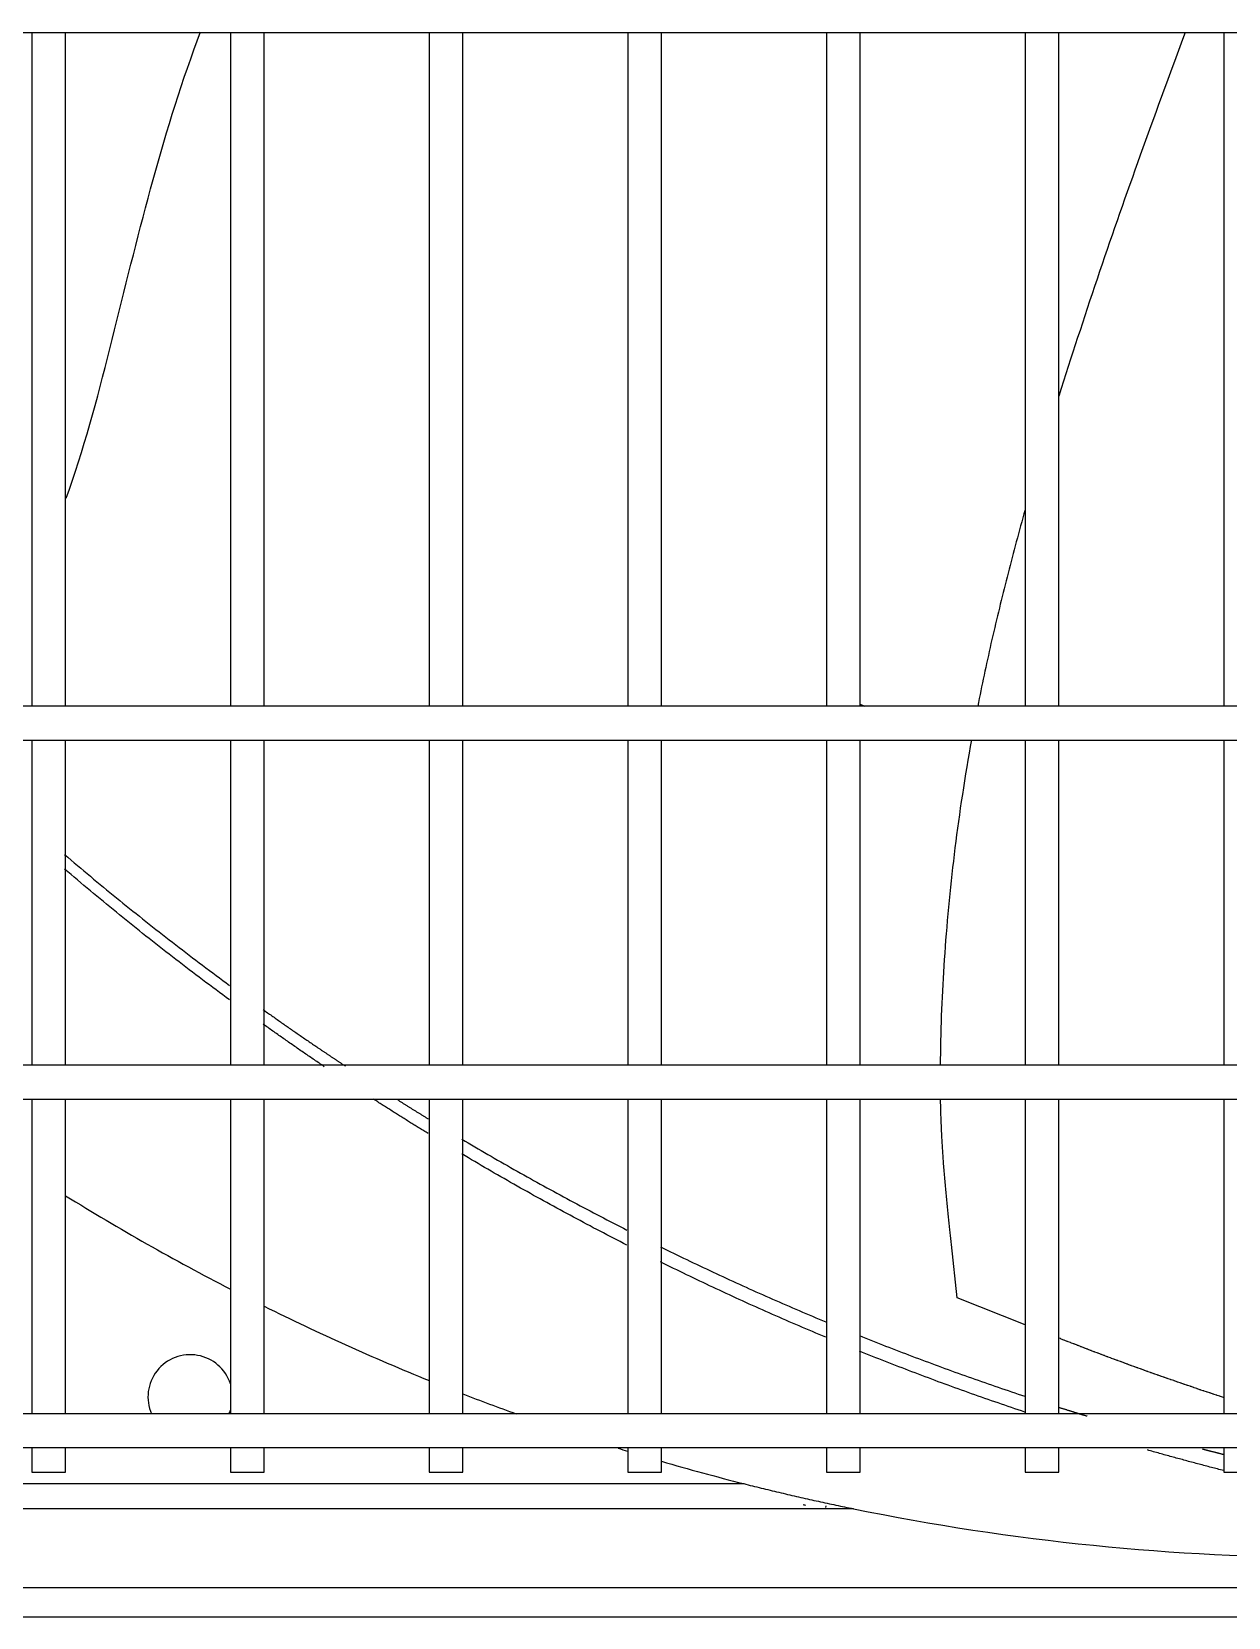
# Model space of a CAD drawing. Header units: millimetres. Extents: x 0 to 504600, y 0 to 118800.
# Drawn here: x 436028.5 to 436170, y 45701.6 to 45889.3 of the extents above; entities that cross this region are included whole.
import ezdxf

# ---------------------------------------------------------------- set-up
doc = ezdxf.new("R2010")
doc.units = ezdxf.units.MM
doc.header["$LTSCALE"] = 200
doc.layers.add('LG-AIRCON', color=240, linetype='Continuous')

# ---------------------------------------------------------------- blocks, each defined once
blk = doc.blocks.new('UXC')
at = {"layer": 'LG-AIRCON', "color": 0}
for p, q in [((429.3, 211.5), (1174.82, 211.5)), ((553.31, 211.5), (553.31, 131.76)), ((557.31, 131.76), (557.31, 211.5)), ((576.81, 211.5), (576.81, 131.76)), ((580.81, 131.76), (580.81, 211.5)), ((600.31, 211.5), (600.31, 131.76)), ((604.31, 131.76), (604.31, 211.5)), ((623.81, 211.5), (623.81, 131.76)), ((627.81, 131.76), (627.81, 211.5)), ((647.31, 211.5), (647.31, 131.76)), ((651.31, 131.76), (651.31, 211.5)), ((670.81, 211.5), (670.81, 131.76)), ((674.81, 131.76), (674.81, 211.5)), ((694.31, 211.5), (694.31, 131.76)), ((1174.82, 131.75), (429.3, 131.75)), ((429.3, 127.75), (1174.82, 127.75)), ((553.31, 127.76), (553.31, 89.26)), ((557.31, 89.26), (557.31, 127.76)), ((576.81, 127.76), (576.81, 89.26)), ((580.81, 89.26), (580.81, 127.76)), ((600.31, 127.76), (600.31, 89.26)), ((604.31, 89.26), (604.31, 127.76)), ((623.81, 127.76), (623.81, 89.26)), ((627.81, 89.26), (627.81, 127.76)), ((647.31, 127.76), (647.31, 89.26)), ((651.31, 89.26), (651.31, 127.76)), ((670.81, 127.76), (670.81, 89.26)), ((674.81, 89.26), (674.81, 127.76)), ((694.31, 127.76), (694.31, 89.26)), ((1090.65, 89.25), (513.47, 89.25)), ((513.47, 85.25), (1090.65, 85.25)), ((553.31, 85.26), (553.31, 48)), ((557.31, 48), (557.31, 85.26)), ((576.81, 85.26), (576.81, 48)), ((580.81, 48), (580.81, 85.26)), ((600.31, 85.26), (600.31, 48)), ((604.31, 48), (604.31, 85.26)), ((623.81, 85.26), (623.81, 48)), ((627.81, 48), (627.81, 85.26)), ((647.31, 85.26), (647.31, 48)), ((651.31, 48), (651.31, 85.26)), ((670.81, 85.26), (670.81, 48)), ((674.81, 48), (674.81, 85.26)), ((694.31, 85.26), (694.31, 48)), ((1081.32, 48), (522.8, 48)), ((522.8, 44), (1081.32, 44)), ((553.31, 44.01), (553.31, 41.09)), ((557.31, 41.09), (557.31, 44.01)), ((576.81, 44.01), (576.81, 41.09)), ((580.81, 41.09), (580.81, 44.01)), ((600.31, 44.01), (600.31, 41.09)), ((604.31, 41.09), (604.31, 44.01)), ((623.81, 44.01), (623.81, 41.09)), ((627.81, 41.09), (627.81, 44.01)), ((647.31, 44.01), (647.31, 41.09)), ((651.31, 41.09), (651.31, 44.01)), ((670.81, 44.01), (670.81, 41.09)), ((674.81, 41.09), (674.81, 44.01)), ((694.31, 44.01), (694.31, 41.09)), ((496.88, 39.74), (637.53, 39.74)), ((553.31, 41.09), (557.31, 41.09)), ((576.81, 41.09), (580.81, 41.09)), ((600.31, 41.09), (604.31, 41.09)), ((623.81, 41.09), (627.81, 41.09)), ((647.31, 41.09), (651.31, 41.09)), ((670.81, 41.09), (674.81, 41.09)), ((694.31, 41.09), (698.31, 41.09)), ((650.51, 36.77), (496.88, 36.77)), ((493.03, 27.46), (1111.03, 27.46)), ((1111.03, 23.93), (493.03, 23.93))]:
    blk.add_line(p, q, dxfattribs=at)
for points in [[(557.37, 156.38), (557.76, 157.43), (558.13, 158.5), (558.49, 159.58), (558.85, 160.67), (559.19, 161.77), (559.53, 162.88), (559.86, 164), (560.18, 165.12), (560.5, 166.24), (560.81, 167.36), (561.11, 168.48), (561.41, 169.59), (561.7, 170.71), (561.99, 171.83), (562.27, 172.94), (562.56, 174.05), (562.84, 175.16), (563.11, 176.28), (563.39, 177.39), (563.67, 178.5), (563.94, 179.61), (564.22, 180.72), (564.49, 181.84), (564.77, 182.95), (565.05, 184.06), (565.33, 185.18), (565.61, 186.29), (565.9, 187.41), (566.19, 188.52), (566.48, 189.63), (566.77, 190.75), (567.07, 191.86), (567.37, 192.97), (567.67, 194.08), (567.98, 195.19), (568.3, 196.29), (568.62, 197.4), (568.94, 198.5), (569.27, 199.61), (569.6, 200.71), (569.94, 201.81), (570.29, 202.9), (570.64, 204), (571, 205.09), (571.36, 206.18), (571.73, 207.26), (572.11, 208.35), (572.49, 209.43), (572.88, 210.51), (573.27, 211.58)], [(689.76, 211.5), (689.44, 210.64), (689.13, 209.79), (688.81, 208.93), (688.49, 208.07), (688.17, 207.21), (687.85, 206.35), (687.53, 205.5), (687.22, 204.65), (686.91, 203.81), (686.61, 202.96), (686.3, 202.12), (685.99, 201.28), (685.68, 200.43), (685.37, 199.57), (685.06, 198.71), (684.75, 197.83), (684.43, 196.95), (684.12, 196.08), (683.81, 195.2), (683.5, 194.34), (683.19, 193.48), (682.89, 192.62), (682.59, 191.77), (682.29, 190.91), (681.99, 190.06), (681.7, 189.21), (681.4, 188.36), (681.11, 187.51), (680.81, 186.66), (680.52, 185.8), (680.22, 184.93), (679.92, 184.06), (679.62, 183.18), (679.32, 182.29), (679.03, 181.41), (678.73, 180.54), (678.44, 179.67), (678.15, 178.81), (677.87, 177.95), (677.59, 177.09), (677.31, 176.23), (677.03, 175.38), (676.75, 174.52), (676.47, 173.67), (676.19, 172.82), (675.92, 171.96), (675.64, 171.09), (675.37, 170.22), (675.09, 169.35), (674.81, 168.46)], [(670.81, 155.01), (670.68, 154.53), (670.55, 154.06), (670.42, 153.58), (670.29, 153.1), (670.16, 152.62), (670.03, 152.15), (669.9, 151.68), (669.77, 151.21), (669.65, 150.74), (669.52, 150.27), (669.4, 149.81), (669.28, 149.35), (669.16, 148.88), (669.04, 148.42), (668.92, 147.96), (668.8, 147.5), (668.68, 147.04), (668.56, 146.58), (668.45, 146.12), (668.33, 145.66), (668.22, 145.2), (668.1, 144.74), (667.99, 144.28), (667.88, 143.82), (667.77, 143.36), (667.66, 142.9), (667.55, 142.44), (667.44, 141.98), (667.33, 141.52), (667.22, 141.05), (667.11, 140.58), (667, 140.11), (666.89, 139.64), (666.78, 139.17), (666.68, 138.69), (666.57, 138.22), (666.47, 137.75), (666.36, 137.28), (666.26, 136.81), (666.16, 136.34), (666.06, 135.88), (665.96, 135.42), (665.86, 134.96), (665.77, 134.5), (665.67, 134.04), (665.58, 133.58), (665.49, 133.12), (665.39, 132.67), (665.3, 132.21), (665.21, 131.76)], [(664.47, 127.79), (664.32, 126.99), (664.18, 126.19), (664.04, 125.38), (663.91, 124.56), (663.77, 123.74), (663.64, 122.92), (663.51, 122.11), (663.39, 121.3), (663.27, 120.49), (663.15, 119.7), (663.04, 118.9), (662.93, 118.11), (662.82, 117.32), (662.71, 116.54), (662.61, 115.76), (662.52, 114.98), (662.42, 114.2), (662.33, 113.43), (662.24, 112.65), (662.15, 111.88), (662.07, 111.1), (661.98, 110.32), (661.9, 109.53), (661.82, 108.75), (661.75, 107.96), (661.68, 107.17), (661.61, 106.38), (661.54, 105.6), (661.47, 104.83), (661.41, 104.06), (661.36, 103.3), (661.3, 102.54), (661.25, 101.79), (661.2, 101.03), (661.15, 100.29), (661.11, 99.54), (661.07, 98.8), (661.03, 98.06), (660.99, 97.32), (660.96, 96.59), (660.93, 95.85), (660.9, 95.12), (660.88, 94.38), (660.85, 93.64), (660.83, 92.9), (660.82, 92.16), (660.8, 91.41), (660.79, 90.68), (660.78, 89.94), (660.78, 89.21)], [(557.2, 114.19), (557.58, 113.87), (557.96, 113.54), (558.34, 113.22), (558.72, 112.9), (559.11, 112.58), (559.49, 112.26), (559.87, 111.94), (560.25, 111.62), (560.63, 111.3), (561.02, 110.98), (561.4, 110.66), (561.79, 110.34), (562.17, 110.03), (562.56, 109.71), (562.94, 109.39), (563.33, 109.08), (563.72, 108.76), (564.1, 108.45), (564.49, 108.14), (564.88, 107.82), (565.27, 107.51), (565.65, 107.2), (566.04, 106.89), (566.43, 106.58), (566.82, 106.27), (567.21, 105.96), (567.61, 105.65), (568, 105.34), (568.39, 105.03), (568.78, 104.73), (569.17, 104.42), (569.57, 104.12), (569.96, 103.81), (570.35, 103.51), (570.75, 103.2), (571.14, 102.9), (571.54, 102.6), (571.94, 102.29), (572.33, 101.99), (572.73, 101.69), (573.13, 101.39), (573.52, 101.09), (573.92, 100.79), (574.32, 100.49), (574.72, 100.19), (575.12, 99.9), (575.52, 99.6), (575.92, 99.3), (576.32, 99.01), (576.72, 98.71)], [(576.72, 96.99), (576.32, 97.28), (575.92, 97.58), (575.52, 97.88), (575.12, 98.17), (574.72, 98.47), (574.32, 98.77), (573.92, 99.07), (573.52, 99.37), (573.13, 99.67), (572.73, 99.97), (572.33, 100.27), (571.94, 100.57), (571.54, 100.88), (571.14, 101.18), (570.75, 101.48), (570.35, 101.79), (569.96, 102.09), (569.57, 102.4), (569.17, 102.7), (568.78, 103.01), (568.39, 103.32), (568, 103.62), (567.6, 103.93), (567.21, 104.24), (566.82, 104.55), (566.43, 104.86), (566.04, 105.17), (565.65, 105.48), (565.26, 105.8), (564.87, 106.11), (564.49, 106.42), (564.1, 106.73), (563.71, 107.05), (563.32, 107.36), (562.94, 107.68), (562.55, 107.99), (562.17, 108.31), (561.78, 108.63), (561.4, 108.95), (561.01, 109.26), (560.63, 109.58), (560.25, 109.9), (559.86, 110.22), (559.48, 110.54), (559.1, 110.86), (558.72, 111.19), (558.34, 111.51), (557.96, 111.83), (557.58, 112.15), (557.2, 112.48)], [(580.68, 95.85), (580.8, 95.76), (580.93, 95.66), (581.06, 95.57), (581.19, 95.48), (581.32, 95.39), (581.45, 95.3), (581.58, 95.21), (581.71, 95.11), (581.84, 95.02), (581.97, 94.93), (582.09, 94.84), (582.22, 94.75), (582.35, 94.66), (582.48, 94.57), (582.61, 94.48), (582.74, 94.39), (582.87, 94.29), (583, 94.2), (583.13, 94.11), (583.26, 94.02), (583.39, 93.93), (583.52, 93.84), (583.65, 93.75), (583.78, 93.66), (583.91, 93.57), (584.04, 93.48), (584.17, 93.39), (584.3, 93.3), (584.43, 93.21), (584.56, 93.12), (584.69, 93.03), (584.82, 92.94), (584.95, 92.85), (585.08, 92.76), (585.21, 92.67), (585.34, 92.58), (585.47, 92.49), (585.6, 92.4), (585.73, 92.31), (585.86, 92.22), (585.99, 92.13), (586.12, 92.04), (586.26, 91.95), (586.39, 91.86), (586.52, 91.77), (586.65, 91.68), (586.78, 91.6), (586.91, 91.51), (587.04, 91.42), (587.17, 91.33)], [(587.91, 89.09), (587.77, 89.19), (587.62, 89.29), (587.48, 89.39), (587.33, 89.49), (587.18, 89.59), (587.04, 89.69), (586.89, 89.79), (586.75, 89.89), (586.6, 89.98), (586.46, 90.08), (586.31, 90.18), (586.17, 90.28), (586.02, 90.38), (585.88, 90.48), (585.73, 90.58), (585.58, 90.68), (585.44, 90.78), (585.29, 90.88), (585.15, 90.98), (585, 91.08), (584.86, 91.18), (584.71, 91.28), (584.57, 91.38), (584.43, 91.48), (584.28, 91.58), (584.14, 91.68), (583.99, 91.78), (583.85, 91.88), (583.7, 91.99), (583.56, 92.09), (583.41, 92.19), (583.27, 92.29), (583.13, 92.39), (582.98, 92.49), (582.84, 92.59), (582.69, 92.69), (582.55, 92.79), (582.41, 92.89), (582.26, 93), (582.12, 93.1), (581.97, 93.2), (581.83, 93.3), (581.69, 93.4), (581.54, 93.5), (581.4, 93.61), (581.26, 93.71), (581.11, 93.81), (580.97, 93.91), (580.83, 94.01), (580.68, 94.12)], [(587.17, 91.33), (587.24, 91.28), (587.3, 91.24), (587.37, 91.2), (587.43, 91.15), (587.5, 91.11), (587.56, 91.06), (587.63, 91.02), (587.69, 90.98), (587.76, 90.93), (587.82, 90.89), (587.89, 90.84), (587.95, 90.8), (588.02, 90.76), (588.08, 90.71), (588.15, 90.67), (588.22, 90.62), (588.28, 90.58), (588.35, 90.54), (588.41, 90.49), (588.48, 90.45), (588.54, 90.4), (588.61, 90.36), (588.67, 90.32), (588.74, 90.27), (588.8, 90.23), (588.87, 90.18), (588.93, 90.14), (589, 90.1), (589.07, 90.05), (589.13, 90.01), (589.2, 89.97), (589.26, 89.92), (589.33, 89.88), (589.39, 89.83), (589.46, 89.79), (589.52, 89.75), (589.59, 89.7), (589.65, 89.66), (589.72, 89.62), (589.79, 89.57), (589.85, 89.53), (589.92, 89.49), (589.98, 89.44), (590.05, 89.4), (590.11, 89.36), (590.18, 89.31), (590.25, 89.27), (590.31, 89.22), (590.38, 89.18), (590.44, 89.14)], [(600.21, 81.17), (600.08, 81.25), (599.95, 81.33), (599.82, 81.41), (599.69, 81.49), (599.56, 81.57), (599.43, 81.65), (599.3, 81.73), (599.17, 81.81), (599.04, 81.89), (598.91, 81.97), (598.78, 82.05), (598.65, 82.13), (598.52, 82.22), (598.39, 82.3), (598.26, 82.38), (598.13, 82.46), (598, 82.54), (597.87, 82.62), (597.74, 82.7), (597.61, 82.78), (597.48, 82.86), (597.35, 82.95), (597.22, 83.03), (597.09, 83.11), (596.96, 83.19), (596.83, 83.27), (596.7, 83.35), (596.57, 83.43), (596.44, 83.52), (596.32, 83.6), (596.19, 83.68), (596.06, 83.76), (595.93, 83.84), (595.8, 83.93), (595.67, 84.01), (595.54, 84.09), (595.41, 84.17), (595.28, 84.25), (595.15, 84.34), (595.03, 84.42), (594.9, 84.5), (594.77, 84.58), (594.64, 84.67), (594.51, 84.75), (594.38, 84.83), (594.25, 84.91), (594.13, 85), (594, 85.08), (593.87, 85.16), (593.74, 85.24)], [(596.6, 85.16), (596.68, 85.11), (596.75, 85.07), (596.82, 85.02), (596.89, 84.98), (596.96, 84.93), (597.03, 84.89), (597.11, 84.84), (597.18, 84.8), (597.25, 84.75), (597.32, 84.71), (597.39, 84.66), (597.47, 84.62), (597.54, 84.57), (597.61, 84.52), (597.68, 84.48), (597.75, 84.43), (597.83, 84.39), (597.9, 84.35), (597.97, 84.3), (598.04, 84.26), (598.11, 84.21), (598.19, 84.17), (598.26, 84.12), (598.33, 84.08), (598.4, 84.03), (598.47, 83.99), (598.55, 83.94), (598.62, 83.9), (598.69, 83.85), (598.76, 83.81), (598.83, 83.76), (598.91, 83.72), (598.98, 83.67), (599.05, 83.63), (599.12, 83.58), (599.2, 83.54), (599.27, 83.49), (599.34, 83.45), (599.41, 83.4), (599.48, 83.36), (599.56, 83.32), (599.63, 83.27), (599.7, 83.23), (599.77, 83.18), (599.85, 83.14), (599.92, 83.09), (599.99, 83.05), (600.06, 83), (600.14, 82.96), (600.21, 82.92)], [(604.19, 80.51), (604.57, 80.29), (604.95, 80.06), (605.33, 79.83), (605.72, 79.61), (606.1, 79.38), (606.49, 79.16), (606.87, 78.93), (607.25, 78.71), (607.64, 78.49), (608.02, 78.26), (608.41, 78.04), (608.8, 77.82), (609.18, 77.6), (609.57, 77.38), (609.96, 77.16), (610.34, 76.94), (610.73, 76.72), (611.12, 76.5), (611.51, 76.28), (611.9, 76.06), (612.29, 75.85), (612.68, 75.63), (613.07, 75.41), (613.46, 75.2), (613.85, 74.98), (614.24, 74.76), (614.63, 74.55), (615.02, 74.34), (615.41, 74.12), (615.81, 73.91), (616.2, 73.7), (616.59, 73.48), (616.99, 73.27), (617.38, 73.06), (617.77, 72.85), (618.17, 72.64), (618.56, 72.43), (618.96, 72.22), (619.35, 72.01), (619.75, 71.81), (620.14, 71.6), (620.54, 71.39), (620.93, 71.19), (621.33, 70.98), (621.72, 70.77), (622.12, 70.57), (622.51, 70.37), (622.91, 70.16), (623.31, 69.96), (623.7, 69.76)], [(623.69, 67.98), (623.3, 68.18), (622.9, 68.38), (622.51, 68.59), (622.11, 68.79), (621.72, 69), (621.32, 69.2), (620.93, 69.41), (620.53, 69.62), (620.14, 69.82), (619.74, 70.03), (619.35, 70.24), (618.95, 70.45), (618.56, 70.66), (618.17, 70.87), (617.77, 71.08), (617.38, 71.29), (616.99, 71.5), (616.59, 71.71), (616.2, 71.92), (615.81, 72.14), (615.42, 72.35), (615.02, 72.57), (614.63, 72.78), (614.24, 73), (613.85, 73.21), (613.46, 73.43), (613.07, 73.64), (612.68, 73.86), (612.29, 74.08), (611.9, 74.3), (611.51, 74.52), (611.12, 74.73), (610.74, 74.95), (610.35, 75.17), (609.96, 75.39), (609.57, 75.62), (609.19, 75.84), (608.8, 76.06), (608.41, 76.28), (608.03, 76.5), (607.64, 76.73), (607.26, 76.95), (606.87, 77.17), (606.49, 77.4), (606.11, 77.62), (605.72, 77.85), (605.34, 78.08), (604.96, 78.3), (604.58, 78.53), (604.19, 78.76)], [(627.69, 67.76), (628.07, 67.57), (628.46, 67.38), (628.85, 67.19), (629.23, 67), (629.62, 66.82), (630.01, 66.63), (630.4, 66.44), (630.79, 66.26), (631.17, 66.07), (631.56, 65.88), (631.95, 65.7), (632.34, 65.51), (632.73, 65.33), (633.12, 65.15), (633.51, 64.96), (633.9, 64.78), (634.28, 64.6), (634.67, 64.42), (635.06, 64.24), (635.45, 64.06), (635.84, 63.88), (636.24, 63.7), (636.63, 63.52), (637.02, 63.34), (637.41, 63.16), (637.8, 62.99), (638.19, 62.81), (638.58, 62.63), (638.97, 62.46), (639.36, 62.28), (639.76, 62.11), (640.15, 61.93), (640.54, 61.76), (640.93, 61.59), (641.33, 61.41), (641.72, 61.24), (642.11, 61.07), (642.51, 60.9), (642.9, 60.73), (643.29, 60.56), (643.69, 60.39), (644.08, 60.22), (644.47, 60.05), (644.87, 59.88), (645.26, 59.72), (645.66, 59.55), (646.05, 59.38), (646.45, 59.22), (646.84, 59.05), (647.24, 58.89)], [(647.23, 57.06), (646.84, 57.22), (646.44, 57.39), (646.05, 57.56), (645.65, 57.73), (645.26, 57.89), (644.86, 58.06), (644.47, 58.23), (644.08, 58.4), (643.68, 58.57), (643.29, 58.74), (642.89, 58.91), (642.5, 59.08), (642.11, 59.25), (641.71, 59.43), (641.32, 59.6), (640.93, 59.77), (640.54, 59.95), (640.14, 60.12), (639.75, 60.3), (639.36, 60.47), (638.97, 60.65), (638.57, 60.82), (638.18, 61), (637.79, 61.18), (637.4, 61.36), (637.01, 61.54), (636.62, 61.71), (636.23, 61.89), (635.84, 62.07), (635.45, 62.25), (635.06, 62.44), (634.67, 62.62), (634.28, 62.8), (633.89, 62.98), (633.5, 63.17), (633.11, 63.35), (632.72, 63.53), (632.33, 63.72), (631.94, 63.9), (631.55, 64.09), (631.16, 64.28), (630.78, 64.46), (630.39, 64.65), (630, 64.84), (629.61, 65.03), (629.22, 65.22), (628.84, 65.4), (628.45, 65.59), (628.06, 65.79), (627.68, 65.98)], [(651.21, 57.26), (651.6, 57.1), (651.99, 56.95), (652.38, 56.8), (652.76, 56.64), (653.15, 56.49), (653.54, 56.34), (653.93, 56.18), (654.32, 56.03), (654.7, 55.88), (655.09, 55.73), (655.48, 55.58), (655.87, 55.43), (656.26, 55.28), (656.65, 55.13), (657.04, 54.98), (657.43, 54.83), (657.82, 54.69), (658.21, 54.54), (658.6, 54.39), (658.99, 54.25), (659.38, 54.1), (659.77, 53.96), (660.16, 53.81), (660.55, 53.67), (660.94, 53.52), (661.33, 53.38), (661.73, 53.24), (662.12, 53.1), (662.51, 52.95), (662.9, 52.81), (663.29, 52.67), (663.69, 52.53), (664.08, 52.39), (664.47, 52.25), (664.86, 52.11), (665.26, 51.98), (665.65, 51.84), (666.04, 51.7), (666.44, 51.56), (666.83, 51.43), (667.22, 51.29), (667.62, 51.16), (668.01, 51.02), (668.41, 50.89), (668.8, 50.75), (669.19, 50.62), (669.59, 50.49), (669.98, 50.35), (670.38, 50.22), (670.77, 50.09)], [(670.79, 48.21), (670.39, 48.35), (670, 48.48), (669.6, 48.61), (669.2, 48.75), (668.81, 48.88), (668.41, 49.01), (668.02, 49.15), (667.63, 49.29), (667.23, 49.42), (666.84, 49.56), (666.44, 49.7), (666.05, 49.83), (665.66, 49.97), (665.26, 50.11), (664.87, 50.25), (664.48, 50.39), (664.08, 50.53), (663.69, 50.67), (663.3, 50.81), (662.9, 50.95), (662.51, 51.1), (662.12, 51.24), (661.73, 51.38), (661.34, 51.52), (660.94, 51.67), (660.55, 51.81), (660.16, 51.96), (659.77, 52.1), (659.38, 52.25), (658.99, 52.4), (658.6, 52.54), (658.21, 52.69), (657.82, 52.84), (657.43, 52.99), (657.04, 53.14), (656.65, 53.28), (656.26, 53.43), (655.87, 53.58), (655.48, 53.74), (655.09, 53.89), (654.7, 54.04), (654.31, 54.19), (653.92, 54.34), (653.53, 54.5), (653.15, 54.65), (652.76, 54.8), (652.37, 54.96), (651.98, 55.11), (651.59, 55.27), (651.21, 55.43)], [(674.74, 48.8), (674.81, 48.78), (674.88, 48.76), (674.95, 48.73), (675.02, 48.71), (675.09, 48.69), (675.15, 48.67), (675.22, 48.65), (675.29, 48.63), (675.36, 48.6), (675.43, 48.58), (675.5, 48.56), (675.57, 48.54), (675.63, 48.52), (675.7, 48.5), (675.77, 48.47), (675.84, 48.45), (675.91, 48.43), (675.98, 48.41), (676.05, 48.39), (676.11, 48.37), (676.18, 48.34), (676.25, 48.32), (676.32, 48.3), (676.39, 48.28), (676.46, 48.26), (676.53, 48.24), (676.59, 48.22), (676.66, 48.19), (676.73, 48.17), (676.8, 48.15), (676.87, 48.13), (676.94, 48.11), (677.01, 48.09), (677.07, 48.07), (677.14, 48.04), (677.21, 48.02), (677.28, 48), (677.35, 47.98), (677.42, 47.96), (677.49, 47.94), (677.56, 47.92), (677.62, 47.9), (677.69, 47.87), (677.76, 47.85), (677.83, 47.83), (677.9, 47.81), (677.97, 47.79), (678.04, 47.77), (678.1, 47.75), (678.17, 47.73)], [(694.29, 41.29), (694.11, 41.34), (693.93, 41.38), (693.75, 41.43), (693.57, 41.48), (693.39, 41.52), (693.21, 41.57), (693.03, 41.62), (692.85, 41.66), (692.66, 41.71), (692.48, 41.76), (692.3, 41.81), (692.12, 41.85), (691.94, 41.9), (691.76, 41.95), (691.58, 42), (691.4, 42.04), (691.22, 42.09), (691.04, 42.14), (690.86, 42.19), (690.68, 42.24), (690.5, 42.28), (690.32, 42.33), (690.14, 42.38), (689.96, 42.43), (689.78, 42.48), (689.6, 42.53), (689.42, 42.58), (689.24, 42.63), (689.06, 42.68), (688.88, 42.72), (688.7, 42.77), (688.52, 42.82), (688.34, 42.87), (688.16, 42.92), (687.98, 42.97), (687.8, 43.02), (687.62, 43.07), (687.44, 43.12), (687.26, 43.17), (687.08, 43.22), (686.9, 43.27), (686.72, 43.32), (686.54, 43.37), (686.36, 43.42), (686.18, 43.47), (686, 43.52), (685.82, 43.58), (685.64, 43.63), (685.46, 43.68), (685.28, 43.73)], [(691.79, 43.85), (691.84, 43.84), (691.89, 43.82), (691.94, 43.81), (691.99, 43.8), (692.04, 43.79), (692.09, 43.77), (692.14, 43.76), (692.19, 43.75), (692.24, 43.73), (692.29, 43.72), (692.34, 43.71), (692.39, 43.69), (692.44, 43.68), (692.49, 43.67), (692.54, 43.66), (692.59, 43.64), (692.64, 43.63), (692.69, 43.62), (692.74, 43.6), (692.79, 43.59), (692.84, 43.58), (692.89, 43.56), (692.94, 43.55), (692.99, 43.54), (693.04, 43.53), (693.09, 43.51), (693.14, 43.5), (693.19, 43.49), (693.24, 43.47), (693.29, 43.46), (693.34, 43.45), (693.39, 43.44), (693.44, 43.42), (693.49, 43.41), (693.54, 43.4), (693.59, 43.38), (693.64, 43.37), (693.69, 43.36), (693.74, 43.35), (693.79, 43.33), (693.84, 43.32), (693.89, 43.31), (693.94, 43.29), (693.99, 43.28), (694.04, 43.27), (694.09, 43.26), (694.14, 43.24), (694.19, 43.23), (694.24, 43.22), (694.29, 43.21)], [(637.53, 39.74), (637.79, 39.67), (638.04, 39.61), (638.3, 39.54), (638.56, 39.48), (638.82, 39.41), (639.08, 39.35), (639.34, 39.28), (639.6, 39.22), (639.86, 39.16), (640.12, 39.09), (640.38, 39.03), (640.64, 38.97), (640.9, 38.9), (641.16, 38.84), (641.42, 38.78), (641.68, 38.72), (641.94, 38.66), (642.2, 38.6), (642.46, 38.53), (642.72, 38.47), (642.98, 38.41), (643.24, 38.35), (643.5, 38.29), (643.76, 38.23), (644.02, 38.17), (644.28, 38.11), (644.54, 38.05), (644.8, 38), (645.06, 37.94), (645.32, 37.88), (645.58, 37.82), (645.84, 37.76), (646.1, 37.71), (646.36, 37.65), (646.62, 37.59), (646.88, 37.53), (647.14, 37.48), (647.4, 37.42), (647.66, 37.37), (647.92, 37.31), (648.18, 37.26), (648.44, 37.2), (648.7, 37.15), (648.96, 37.09), (649.22, 37.04), (649.47, 36.98), (649.73, 36.93), (649.99, 36.88), (650.25, 36.82), (650.51, 36.77)], [(644.84, 37.17), (644.84, 37.17), (644.83, 37.17), (644.83, 37.17), (644.82, 37.17), (644.82, 37.17), (644.81, 37.17), (644.81, 37.17), (644.8, 37.18), (644.8, 37.18), (644.79, 37.18), (644.79, 37.18), (644.79, 37.18), (644.78, 37.18), (644.78, 37.18), (644.77, 37.18), (644.77, 37.18), (644.76, 37.19), (644.76, 37.19), (644.75, 37.19), (644.75, 37.19), (644.74, 37.19), (644.74, 37.19), (644.73, 37.19), (644.73, 37.19), (644.73, 37.19), (644.72, 37.19), (644.72, 37.2), (644.71, 37.2), (644.71, 37.2), (644.7, 37.2), (644.7, 37.2), (644.69, 37.2), (644.69, 37.2), (644.68, 37.2), (644.68, 37.2), (644.67, 37.2), (644.67, 37.21), (644.66, 37.21), (644.66, 37.21), (644.66, 37.21), (644.65, 37.21), (644.65, 37.21), (644.64, 37.21), (644.64, 37.21), (644.63, 37.21), (644.63, 37.22), (644.62, 37.22), (644.62, 37.22), (644.61, 37.22), (644.61, 37.22)], [(647.24, 36.93), (647.28, 37.13)]]:
    blk.add_lwpolyline(points, dxfattribs=at)
for points in [[(670.81, 58.54), (662.76, 61.72), (662.09, 68.03, 0.00006), (662.09, 68.05), (662.06, 68.36, -0.00016), (662.05, 68.43), (662.02, 68.7, -0.000193), (662.01, 68.78), (661.98, 69.06, 0.000066), (661.98, 69.09), (661.95, 69.41, 0.000101), (661.94, 69.45), (661.91, 69.78, -0.000092), (661.9, 69.82), (661.87, 70.14, -0.000196), (661.86, 70.22), (661.83, 70.51, -0.000209), (661.82, 70.6), (661.79, 70.9, -0.000178), (661.78, 70.97), (661.75, 71.29, -0.000118), (661.75, 71.33), (661.71, 71.67, -0.000171), (661.71, 71.74), (661.67, 72.05, -0.000299), (661.66, 72.17), (661.64, 72.43, -0.000423), (661.62, 72.6), (661.6, 72.84, -0.000436), (661.58, 73.01), (661.55, 73.26, -0.000387), (661.54, 73.41), (661.51, 73.68, -0.000366), (661.5, 73.82), (661.47, 74.1, -0.000371), (661.46, 74.24), (661.44, 74.51, -0.000446), (661.42, 74.69), (661.4, 74.92, -0.00055), (661.38, 75.14), (661.36, 75.34, -0.000642), (661.34, 75.59), (661.32, 75.77, -0.000677), (661.3, 76.04), (661.29, 76.21, -0.000682), (661.27, 76.48), (661.25, 76.66, -0.000642), (661.23, 76.92), (661.22, 77.11, -0.000616), (661.2, 77.36), (661.18, 77.56, -0.000667), (661.16, 77.82), (661.15, 78, -0.000732), (661.13, 78.29), (661.12, 78.44, -0.000784), (661.1, 78.76), (661.09, 78.9, -0.000807), (661.07, 79.22), (661.06, 79.36, -0.000822), (661.04, 79.69), (661.03, 79.83, -0.000829), (661.01, 80.16), (661, 80.29, -0.000835), (660.98, 80.63), (660.98, 80.76, -0.000836), (660.96, 81.1), (660.95, 81.24, -0.000829), (660.94, 81.57), (660.93, 81.71, -0.000844), (660.92, 82.04), (660.91, 82.18, -0.000884), (660.89, 82.53), (660.89, 82.65, -0.00088), (660.88, 83.01), (660.87, 83.15, -0.000831), (660.86, 83.48), (660.85, 83.64, -0.000784), (660.85, 83.95), (660.84, 84.12, -0.000792), (660.83, 84.43), (660.83, 84.59, -0.000839), (660.82, 84.93), (660.81, 85.25)], [(694.27, 49.94), (693.94, 50.05, -0.00029), (693.83, 50.09), (693.55, 50.18, -0.000291), (693.44, 50.21), (693.16, 50.31, -0.000291), (693.05, 50.34), (692.78, 50.43, -0.000291), (692.66, 50.47), (692.39, 50.56, -0.000292), (692.28, 50.6), (692, 50.69, -0.000292), (691.89, 50.73), (691.61, 50.82, -0.000292), (691.5, 50.86), (691.22, 50.96, -0.000293), (691.11, 50.99), (690.83, 51.09, -0.000293), (690.72, 51.12), (690.45, 51.22, -0.000293), (690.33, 51.26), (690.06, 51.35, -0.000293), (689.94, 51.39), (689.67, 51.49, -0.000294), (689.56, 51.52), (689.28, 51.62, -0.000294), (689.17, 51.66), (688.89, 51.75, -0.000294), (688.78, 51.79), (688.5, 51.89, -0.000295), (688.39, 51.93), (688.11, 52.03, -0.000295), (688, 52.06), (687.72, 52.16, -0.000295), (687.6, 52.2), (687.33, 52.3, -0.000296), (687.21, 52.34), (686.93, 52.44, -0.000296), (686.82, 52.48), (686.54, 52.58, -0.000296), (686.43, 52.61), (686.15, 52.71, -0.000296), (686.04, 52.75), (685.76, 52.85, -0.000297), (685.65, 52.89), (685.37, 52.99, -0.000297), (685.26, 53.03), (684.98, 53.13, -0.000297), (684.86, 53.17), (684.58, 53.28, -0.000298), (684.47, 53.32), (684.19, 53.42, -0.000298), (684.08, 53.46), (683.8, 53.56, -0.000298), (683.69, 53.6), (683.4, 53.7, -0.000299), (683.29, 53.74), (683.01, 53.85, -0.000299), (682.9, 53.89), (682.62, 53.99, -0.000299), (682.51, 54.03), (682.22, 54.14, -0.0003), (682.11, 54.18), (681.83, 54.28, -0.0003), (681.72, 54.32), (681.44, 54.43, -0.0003), (681.32, 54.47), (681.04, 54.57, -0.0003), (680.93, 54.62), (680.65, 54.72, -0.000301), (680.54, 54.76), (680.25, 54.87, -0.000301), (680.14, 54.91), (679.86, 55.02, -0.000301), (679.75, 55.06), (679.46, 55.17, -0.000302), (679.35, 55.21), (679.07, 55.32, -0.000302), (678.95, 55.36), (678.67, 55.47, -0.000302), (678.56, 55.51), (678.28, 55.62, -0.000303), (678.16, 55.66), (677.88, 55.77, -0.000303), (677.77, 55.81), (677.48, 55.92, -0.000303), (677.37, 55.97), (677.09, 56.08, -0.000304), (676.97, 56.12), (676.69, 56.23, -0.000304), (676.58, 56.27), (676.29, 56.38, -0.000304), (676.18, 56.43), (675.9, 56.54, -0.000305), (675.78, 56.58), (675.5, 56.69, -0.000305), (675.39, 56.74), (675.1, 56.85, -0.000305), (674.99, 56.9), (674.81, 56.97)]]:
    blk.add_lwpolyline(points, format="xyb", dxfattribs=at)
for centre, radius, start, end in [((655.86, 142), 11, 245.5705, 248.7149), ((707.56, 316), 285, 238.1839, 242.6912), ((707.56, 316), 285, 243.5934, 247.8936), ((572.06, 50), 5, 18.1969, 203.5688), ((707.56, 316), 285, 248.7591, 250.11), ((572.06, 50), 5, 336.4257, 341.8033), ((707.56, 316), 285, 252.6697, 252.9101), ((707.56, 316), 285, 253.7495, 255.7741), ((707.56, 316), 285, 258.4513, 270)]:
    blk.add_arc(centre, radius, start, end, dxfattribs=at)
blk = doc.blocks.new('UXC+UXC')
at = {"layer": 'LG-AIRCON', "color": 0}
blk.add_blockref('UXC', (0, 0), dxfattribs=at)

msp = doc.modelspace()

# ---------------------------------------------------------------- block references
at = {"layer": 'LG-AIRCON', "color": 211}
msp.add_blockref('UXC+UXC', (435475.17, 45677.72), dxfattribs=at)

doc.saveas('drawing.dxf')
